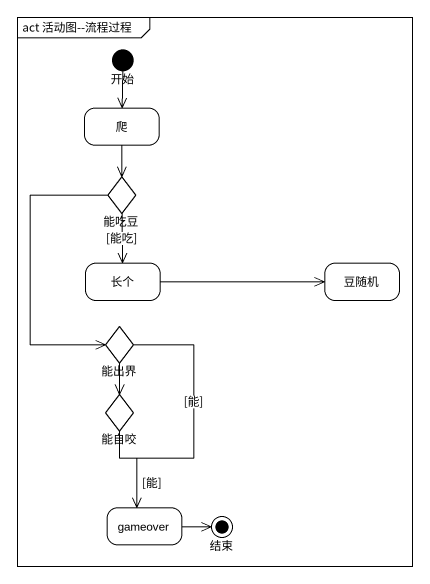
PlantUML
@startuml
mainframe act 活动图--流程过程
hide empty description
state 开始 <<start>>
state 爬
state 能吃豆 <<choice>>
state 长个
state 豆随机
state 能出界 <<choice>>
state 能自咬 <<choice>>
state gameover
state 结束 <<end>>
开始 --> 爬
爬 --> 能吃豆
能吃豆 --> 长个 : [能吃]
能吃豆 --> 能出界
长个 -right-> 豆随机
能出界 --> 能自咬
能出界 --> gameover : [能]
能自咬 --> gameover : [能]
gameover -right-> 结束
@enduml
